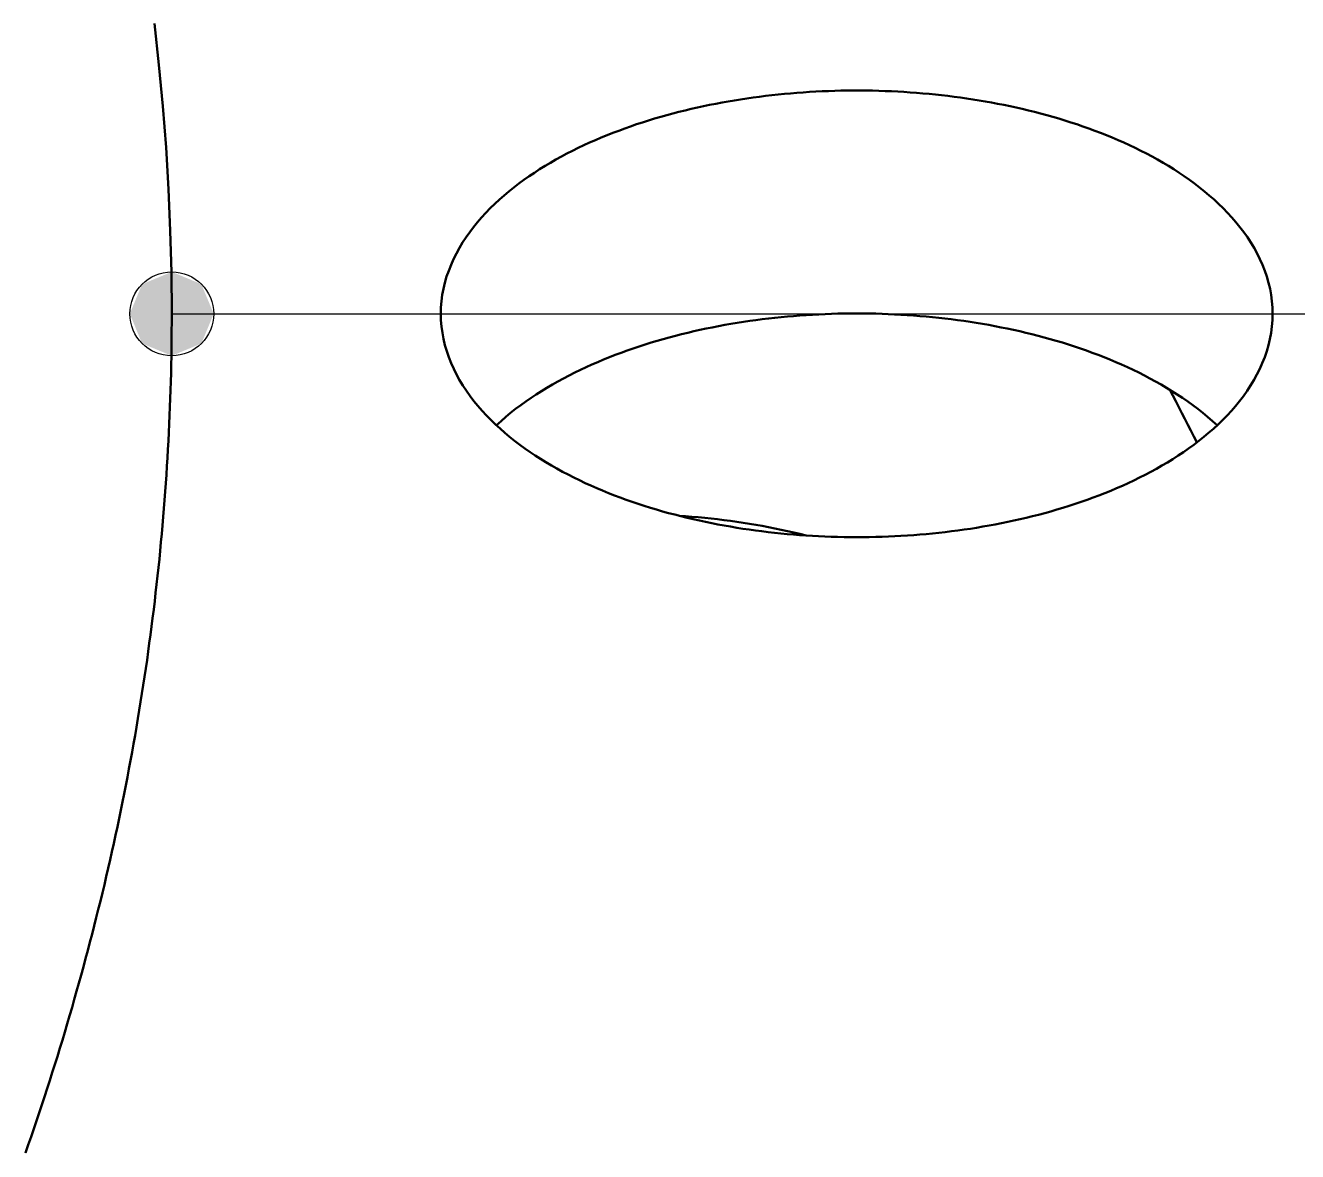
# Model space of a CAD drawing. Header units: millimetres. Extents: x 0 to 841, y 0 to 594.
# Drawn here: x 493.25 to 517.52, y 339.38 to 360.86 of the extents above; entities that cross this region are included whole.
import ezdxf

# ---------------------------------------------------------------- set-up
doc = ezdxf.new("R2010")
doc.units = ezdxf.units.MM
for name, color, linetype, lineweight in [('ACH', 7, 'CONTINUOUS', 13), ('COTA', 7, 'CONTINUOUS', 25), ('FINA', 7, 'CONTINUOUS', 25), ('VIS', 7, 'CONTINUOUS', 50)]:
    doc.layers.add(name, color=color, linetype=linetype, lineweight=lineweight)

msp = doc.modelspace()

# ---------------------------------------------------------------- hatches: boundary and pattern name
at = {"layer": 'ACH'}
h = msp.add_hatch(color=7, dxfattribs=at)
h.dxf.hatch_style = 1
h.paths.add_polyline_path([(496.842, 355.356), (496.607, 355.921), (496.042, 356.156), (495.476, 355.921), (495.242, 355.356), (495.476, 354.79), (496.042, 354.556), (496.607, 354.79)])

# ---------------------------------------------------------------- linework, layer by layer
at = {"layer": 'COTA'}
msp.add_line((496.042, 355.356), (527.176, 355.356), dxfattribs=at)
msp.add_circle((496.042, 355.356), 0.8, dxfattribs=at)
at = {"layer": 'FINA'}
for points in [[(496.042, 355.356), (496.035, 356.148), (496.014, 356.941), (495.98, 357.733), (495.933, 358.525), (495.872, 359.315), (495.798, 360.104), (495.71, 360.892)], [(496.042, 355.356), (496.035, 356.148), (496.014, 356.941), (495.98, 357.733), (495.933, 358.525), (495.872, 359.315), (495.798, 360.104), (495.71, 360.892)], [(501.175, 355.356), (501.178, 355.476), (501.188, 355.596), (501.203, 355.715), (501.225, 355.833), (501.253, 355.95), (501.286, 356.065), (501.325, 356.179), (501.369, 356.291), (501.418, 356.401), (501.471, 356.508), (501.529, 356.614), (501.591, 356.717), (501.657, 356.817), (501.726, 356.915), (501.799, 357.011), (501.875, 357.104), (501.953, 357.195), (502.034, 357.284), (502.118, 357.37), (502.204, 357.454), (502.293, 357.535), (502.383, 357.615), (502.475, 357.692), (502.569, 357.767), (502.664, 357.84), (502.761, 357.911), (502.86, 357.98), (502.959, 358.047), (503.06, 358.112), (503.163, 358.176), (503.266, 358.237), (503.37, 358.297), (503.475, 358.355), (503.581, 358.411), (503.688, 358.466), (503.796, 358.519), (503.905, 358.571), (504.014, 358.621), (504.124, 358.669), (504.235, 358.717), (504.346, 358.762), (504.457, 358.806), (504.57, 358.849), (504.683, 358.891), (504.796, 358.931), (504.91, 358.97), (505.024, 359.007), (505.138, 359.043), (505.253, 359.078), (505.369, 359.112), (505.484, 359.145), (505.6, 359.176), (505.717, 359.206), (505.833, 359.235), (505.95, 359.263), (506.068, 359.29), (506.185, 359.315), (506.303, 359.34), (506.421, 359.363), (506.539, 359.386), (506.657, 359.407), (506.775, 359.427), (506.894, 359.446), (507.013, 359.464), (507.132, 359.481), (507.251, 359.497), (507.37, 359.512), (507.49, 359.526), (507.609, 359.538), (507.729, 359.55), (507.848, 359.561), (507.968, 359.571), (508.088, 359.58), (508.208, 359.588), (508.328, 359.595), (508.448, 359.6), (508.568, 359.605), (508.688, 359.609), (508.808, 359.612), (508.929, 359.614), (509.049, 359.615), (509.169, 359.615), (509.289, 359.614), (509.409, 359.612), (509.529, 359.609), (509.65, 359.605), (509.77, 359.6), (509.89, 359.595), (510.01, 359.588), (510.13, 359.58), (510.249, 359.571), (510.369, 359.561), (510.489, 359.55), (510.609, 359.538), (510.728, 359.526), (510.847, 359.512), (510.967, 359.497), (511.086, 359.481), (511.205, 359.464), (511.324, 359.446), (511.442, 359.427), (511.561, 359.407), (511.679, 359.386), (511.797, 359.363), (511.915, 359.34), (512.033, 359.315), (512.15, 359.29), (512.267, 359.263), (512.384, 359.235), (512.501, 359.206), (512.617, 359.176), (512.733, 359.145), (512.849, 359.112), (512.964, 359.078), (513.079, 359.043), (513.194, 359.007), (513.308, 358.97), (513.422, 358.931), (513.535, 358.891), (513.648, 358.849), (513.76, 358.806), (513.872, 358.762), (513.983, 358.717), (514.094, 358.669), (514.204, 358.621), (514.313, 358.571), (514.421, 358.519), (514.529, 358.466), (514.636, 358.411), (514.742, 358.355), (514.848, 358.297), (514.952, 358.237), (515.055, 358.176), (515.157, 358.112), (515.258, 358.047), (515.358, 357.98), (515.456, 357.911), (515.553, 357.84), (515.649, 357.767), (515.743, 357.692), (515.835, 357.615), (515.925, 357.535), (516.013, 357.454), (516.099, 357.37), (516.183, 357.284), (516.265, 357.195), (516.343, 357.104), (516.419, 357.011), (516.492, 356.915), (516.561, 356.817), (516.627, 356.717), (516.689, 356.614), (516.747, 356.508), (516.8, 356.401), (516.849, 356.291), (516.893, 356.179), (516.932, 356.065), (516.965, 355.95), (516.993, 355.833), (517.014, 355.715), (517.03, 355.596), (517.039, 355.476), (517.043, 355.356)], [(493.251, 339.354), (493.304, 339.507), (493.357, 339.659), (493.41, 339.812), (493.462, 339.965), (493.513, 340.119), (493.564, 340.272), (493.615, 340.425), (493.665, 340.579), (493.714, 340.733), (493.763, 340.887), (493.812, 341.041), (493.86, 341.195), (493.908, 341.35), (493.955, 341.504), (494.002, 341.659), (494.048, 341.814), (494.093, 341.969), (494.139, 342.124), (494.183, 342.279), (494.227, 342.435), (494.271, 342.59), (494.314, 342.746), (494.357, 342.902), (494.399, 343.058), (494.441, 343.214), (494.482, 343.37), (494.522, 343.527), (494.563, 343.683), (494.602, 343.84), (494.641, 343.997), (494.68, 344.153), (494.718, 344.311), (494.756, 344.468), (494.793, 344.625), (494.829, 344.782), (494.865, 344.94), (494.901, 345.098), (494.935, 345.255), (494.97, 345.413), (495.004, 345.571), (495.037, 345.729), (495.07, 345.888), (495.102, 346.046), (495.134, 346.204), (495.165, 346.363), (495.196, 346.522), (495.226, 346.68), (495.256, 346.839), (495.285, 346.998), (495.314, 347.157), (495.342, 347.316), (495.369, 347.476), (495.396, 347.635), (495.423, 347.794), (495.448, 347.954), (495.474, 348.113), (495.499, 348.273), (495.523, 348.433), (495.547, 348.593), (495.57, 348.753), (495.592, 348.913), (495.614, 349.073), (495.636, 349.233), (495.657, 349.393), (495.677, 349.553), (495.697, 349.714), (495.717, 349.874), (495.735, 350.035), (495.754, 350.195), (495.771, 350.356), (495.788, 350.517), (495.805, 350.677), (495.821, 350.838), (495.836, 350.999), (495.851, 351.16), (495.866, 351.321), (495.879, 351.482), (495.893, 351.643), (495.905, 351.804), (495.917, 351.965), (495.929, 352.126), (495.94, 352.288), (495.95, 352.449), (495.96, 352.61), (495.969, 352.771), (495.978, 352.933), (495.986, 353.094), (495.994, 353.256), (496.001, 353.417), (496.007, 353.579), (496.013, 353.74), (496.019, 353.902), (496.023, 354.063), (496.028, 354.225), (496.031, 354.386), (496.034, 354.548), (496.037, 354.709), (496.039, 354.871), (496.04, 355.032), (496.041, 355.194), (496.042, 355.356)], [(493.251, 339.354), (493.304, 339.507), (493.357, 339.659), (493.41, 339.812), (493.462, 339.965), (493.513, 340.119), (493.564, 340.272), (493.615, 340.425), (493.665, 340.579), (493.714, 340.733), (493.763, 340.887), (493.812, 341.041), (493.86, 341.195), (493.908, 341.35), (493.955, 341.504), (494.002, 341.659), (494.048, 341.814), (494.093, 341.969), (494.139, 342.124), (494.183, 342.279), (494.227, 342.435), (494.271, 342.59), (494.314, 342.746), (494.357, 342.902), (494.399, 343.058), (494.441, 343.214), (494.482, 343.37), (494.522, 343.527), (494.563, 343.683), (494.602, 343.84), (494.641, 343.997), (494.68, 344.153), (494.718, 344.311), (494.756, 344.468), (494.793, 344.625), (494.829, 344.782), (494.865, 344.94), (494.901, 345.098), (494.935, 345.255), (494.97, 345.413), (495.004, 345.571), (495.037, 345.729), (495.07, 345.888), (495.102, 346.046), (495.134, 346.204), (495.165, 346.363), (495.196, 346.522), (495.226, 346.68), (495.256, 346.839), (495.285, 346.998), (495.314, 347.157), (495.342, 347.316), (495.369, 347.476), (495.396, 347.635), (495.423, 347.794), (495.448, 347.954), (495.474, 348.113), (495.499, 348.273), (495.523, 348.433), (495.547, 348.593), (495.57, 348.753), (495.592, 348.913), (495.614, 349.073), (495.636, 349.233), (495.657, 349.393), (495.677, 349.553), (495.697, 349.714), (495.717, 349.874), (495.735, 350.035), (495.754, 350.195), (495.771, 350.356), (495.788, 350.517), (495.805, 350.677), (495.821, 350.838), (495.836, 350.999), (495.851, 351.16), (495.866, 351.321), (495.879, 351.482), (495.893, 351.643), (495.905, 351.804), (495.917, 351.965), (495.929, 352.126), (495.94, 352.288), (495.95, 352.449), (495.96, 352.61), (495.969, 352.771), (495.978, 352.933), (495.986, 353.094), (495.994, 353.256), (496.001, 353.417), (496.007, 353.579), (496.013, 353.74), (496.019, 353.902), (496.023, 354.063), (496.028, 354.225), (496.031, 354.386), (496.034, 354.548), (496.037, 354.709), (496.039, 354.871), (496.04, 355.032), (496.041, 355.194), (496.042, 355.356)], [(496.042, 355.356), (496.042, 355.356)], [(514.719, 352.344), (514.612, 352.287), (514.504, 352.233), (514.395, 352.18), (514.286, 352.128), (514.176, 352.078), (514.065, 352.03), (513.954, 351.983), (513.842, 351.937), (513.729, 351.893), (513.616, 351.85), (513.502, 351.809), (513.388, 351.769), (513.274, 351.73), (513.159, 351.693), (513.043, 351.657), (512.928, 351.622), (512.811, 351.588), (512.695, 351.556), (512.578, 351.525), (512.461, 351.495), (512.344, 351.466), (512.226, 351.439), (512.108, 351.412), (511.99, 351.387), (511.871, 351.363), (511.752, 351.34), (511.634, 351.318), (511.514, 351.297), (511.395, 351.277), (511.276, 351.258), (511.156, 351.24), (511.036, 351.224), (510.916, 351.208), (510.796, 351.194), (510.676, 351.18), (510.556, 351.168), (510.436, 351.156), (510.315, 351.146), (510.195, 351.136), (510.074, 351.128), (509.953, 351.12), (509.833, 351.114), (509.712, 351.108), (509.591, 351.104), (509.47, 351.101), (509.349, 351.098), (509.228, 351.097), (509.107, 351.096), (508.987, 351.097), (508.866, 351.098), (508.745, 351.101), (508.624, 351.104), (508.503, 351.109), (508.382, 351.114), (508.262, 351.12), (508.141, 351.128), (508.02, 351.136), (507.9, 351.146), (507.779, 351.156), (507.659, 351.168), (507.539, 351.18), (507.418, 351.194), (507.298, 351.208), (507.179, 351.224), (507.059, 351.241), (506.939, 351.258), (506.82, 351.277), (506.7, 351.297), (506.581, 351.318), (506.462, 351.34), (506.344, 351.363), (506.225, 351.387), (506.107, 351.413), (505.989, 351.439), (505.871, 351.467), (505.754, 351.496), (505.637, 351.526), (505.52, 351.557), (505.404, 351.589), (505.287, 351.623), (505.172, 351.658), (505.056, 351.694), (504.941, 351.731), (504.827, 351.77), (504.713, 351.81), (504.599, 351.851), (504.486, 351.894), (504.373, 351.938), (504.261, 351.984), (504.15, 352.031), (504.039, 352.079), (503.929, 352.129), (503.82, 352.181), (503.711, 352.234), (503.603, 352.289), (503.496, 352.345), (503.39, 352.403), (503.285, 352.463), (503.181, 352.525), (503.078, 352.588), (502.976, 352.653), (502.876, 352.72), (502.777, 352.789), (502.679, 352.86), (502.583, 352.934), (502.488, 353.009), (502.395, 353.086), (502.304, 353.166), (502.215, 353.248), (502.128, 353.332), (502.043, 353.418), (501.961, 353.507), (501.882, 353.598), (501.806, 353.692), (501.732, 353.788), (501.662, 353.886), (501.596, 353.987), (501.533, 354.091), (501.475, 354.197), (501.42, 354.305), (501.371, 354.415), (501.327, 354.527), (501.287, 354.642), (501.254, 354.758), (501.226, 354.876), (501.204, 354.994), (501.188, 355.114), (501.178, 355.235), (501.175, 355.356)], [(502.234, 353.23), (502.323, 353.311), (502.414, 353.389), (502.507, 353.466), (502.602, 353.541), (502.698, 353.613), (502.796, 353.684), (502.895, 353.752), (502.996, 353.819), (503.097, 353.883), (503.2, 353.946), (503.304, 354.007), (503.409, 354.066), (503.515, 354.124), (503.622, 354.18), (503.729, 354.234), (503.838, 354.287), (503.947, 354.338), (504.056, 354.388), (504.167, 354.436), (504.278, 354.482), (504.39, 354.528), (504.502, 354.571), (504.615, 354.614), (504.728, 354.655), (504.842, 354.695), (504.956, 354.733), (505.071, 354.77), (505.186, 354.806), (505.301, 354.84), (505.417, 354.874), (505.533, 354.906), (505.65, 354.937), (505.766, 354.967), (505.884, 354.995), (506.001, 355.023), (506.118, 355.049), (506.236, 355.074), (506.354, 355.098), (506.473, 355.121), (506.591, 355.143), (506.71, 355.164), (506.829, 355.183), (506.948, 355.202), (507.067, 355.22), (507.186, 355.236), (507.306, 355.252), (507.426, 355.266), (507.545, 355.28), (507.665, 355.292), (507.785, 355.303), (507.905, 355.314), (508.025, 355.323), (508.146, 355.332), (508.266, 355.339), (508.386, 355.345), (508.507, 355.351), (508.627, 355.355), (508.747, 355.359), (508.868, 355.361), (508.988, 355.363), (509.109, 355.363), (509.229, 355.363), (509.35, 355.361), (509.47, 355.359), (509.591, 355.355), (509.711, 355.351), (509.832, 355.345), (509.952, 355.339), (510.072, 355.332), (510.192, 355.323), (510.313, 355.314), (510.433, 355.303), (510.553, 355.292), (510.672, 355.28), (510.792, 355.266), (510.912, 355.252), (511.031, 355.236), (511.151, 355.22), (511.27, 355.202), (511.389, 355.183), (511.508, 355.164), (511.627, 355.143), (511.745, 355.121), (511.863, 355.098), (511.981, 355.074), (512.099, 355.049), (512.217, 355.023), (512.334, 354.995), (512.451, 354.967), (512.568, 354.937), (512.684, 354.906), (512.801, 354.874), (512.916, 354.84), (513.032, 354.806), (513.147, 354.77), (513.262, 354.733), (513.376, 354.695), (513.49, 354.655), (513.603, 354.614), (513.716, 354.571), (513.828, 354.528), (513.94, 354.482), (514.051, 354.436), (514.161, 354.388), (514.271, 354.338), (514.38, 354.287), (514.489, 354.234), (514.596, 354.18), (514.703, 354.124), (514.809, 354.066), (514.914, 354.007), (515.018, 353.946), (515.12, 353.883), (515.222, 353.819), (515.322, 353.752), (515.422, 353.684), (515.519, 353.613), (515.616, 353.541), (515.71, 353.466), (515.803, 353.389), (515.894, 353.311), (515.984, 353.23)], [(517.043, 355.356), (517.039, 355.235), (517.03, 355.114), (517.014, 354.994), (516.992, 354.875), (516.964, 354.758), (516.93, 354.641), (516.891, 354.527), (516.846, 354.414), (516.797, 354.304), (516.743, 354.196), (516.684, 354.09), (516.622, 353.986), (516.555, 353.885), (516.485, 353.787), (516.411, 353.691), (516.335, 353.597), (516.255, 353.506), (516.173, 353.417), (516.089, 353.33), (516.002, 353.246), (515.912, 353.165), (515.821, 353.085), (515.728, 353.008), (515.634, 352.932), (515.537, 352.859), (515.439, 352.788), (515.34, 352.719), (515.239, 352.652), (515.137, 352.587), (515.034, 352.523), (514.93, 352.462), (514.825, 352.402), (514.719, 352.344)], [(515.599, 352.906), (515.542, 353.017), (515.485, 353.129), (515.427, 353.241), (515.37, 353.353), (515.312, 353.464), (515.254, 353.576), (515.196, 353.687), (515.137, 353.798), (515.079, 353.909)], [(505.72, 351.504), (505.842, 351.496), (505.965, 351.486), (506.087, 351.475), (506.21, 351.464), (506.332, 351.451), (506.454, 351.437), (506.576, 351.422), (506.698, 351.406), (506.82, 351.389), (506.941, 351.371), (507.062, 351.352), (507.184, 351.332), (507.305, 351.31), (507.426, 351.288), (507.546, 351.264), (507.666, 351.239), (507.787, 351.213), (507.906, 351.186), (508.026, 351.157), (508.145, 351.128)]]:
    msp.add_lwpolyline(points, dxfattribs=at)
at = {"layer": 'VIS'}
for points in [[(496.042, 355.356), (496.035, 356.148), (496.014, 356.941), (495.98, 357.733), (495.933, 358.525), (495.872, 359.315), (495.798, 360.104), (495.71, 360.892)], [(496.042, 355.356), (496.035, 356.148), (496.014, 356.941), (495.98, 357.733), (495.933, 358.525), (495.872, 359.315), (495.798, 360.104), (495.71, 360.892)], [(501.175, 355.356), (501.178, 355.476), (501.188, 355.596), (501.203, 355.715), (501.225, 355.833), (501.253, 355.95), (501.286, 356.065), (501.325, 356.179), (501.369, 356.291), (501.418, 356.401), (501.471, 356.508), (501.529, 356.614), (501.591, 356.717), (501.657, 356.817), (501.726, 356.915), (501.799, 357.011), (501.875, 357.104), (501.953, 357.195), (502.034, 357.284), (502.118, 357.37), (502.204, 357.454), (502.293, 357.535), (502.383, 357.615), (502.475, 357.692), (502.569, 357.767), (502.664, 357.84), (502.761, 357.911), (502.86, 357.98), (502.959, 358.047), (503.06, 358.112), (503.163, 358.176), (503.266, 358.237), (503.37, 358.297), (503.475, 358.355), (503.581, 358.411), (503.688, 358.466), (503.796, 358.519), (503.905, 358.571), (504.014, 358.621), (504.124, 358.669), (504.235, 358.717), (504.346, 358.762), (504.457, 358.806), (504.57, 358.849), (504.683, 358.891), (504.796, 358.931), (504.91, 358.97), (505.024, 359.007), (505.138, 359.043), (505.253, 359.078), (505.369, 359.112), (505.484, 359.145), (505.6, 359.176), (505.717, 359.206), (505.833, 359.235), (505.95, 359.263), (506.068, 359.29), (506.185, 359.315), (506.303, 359.34), (506.421, 359.363), (506.539, 359.386), (506.657, 359.407), (506.775, 359.427), (506.894, 359.446), (507.013, 359.464), (507.132, 359.481), (507.251, 359.497), (507.37, 359.512), (507.49, 359.526), (507.609, 359.538), (507.729, 359.55), (507.848, 359.561), (507.968, 359.571), (508.088, 359.58), (508.208, 359.588), (508.328, 359.595), (508.448, 359.6), (508.568, 359.605), (508.688, 359.609), (508.808, 359.612), (508.929, 359.614), (509.049, 359.615), (509.169, 359.615), (509.289, 359.614), (509.409, 359.612), (509.529, 359.609), (509.65, 359.605), (509.77, 359.6), (509.89, 359.595), (510.01, 359.588), (510.13, 359.58), (510.249, 359.571), (510.369, 359.561), (510.489, 359.55), (510.609, 359.538), (510.728, 359.526), (510.847, 359.512), (510.967, 359.497), (511.086, 359.481), (511.205, 359.464), (511.324, 359.446), (511.442, 359.427), (511.561, 359.407), (511.679, 359.386), (511.797, 359.363), (511.915, 359.34), (512.033, 359.315), (512.15, 359.29), (512.267, 359.263), (512.384, 359.235), (512.501, 359.206), (512.617, 359.176), (512.733, 359.145), (512.849, 359.112), (512.964, 359.078), (513.079, 359.043), (513.194, 359.007), (513.308, 358.97), (513.422, 358.931), (513.535, 358.891), (513.648, 358.849), (513.76, 358.806), (513.872, 358.762), (513.983, 358.717), (514.094, 358.669), (514.204, 358.621), (514.313, 358.571), (514.421, 358.519), (514.529, 358.466), (514.636, 358.411), (514.742, 358.355), (514.848, 358.297), (514.952, 358.237), (515.055, 358.176), (515.157, 358.112), (515.258, 358.047), (515.358, 357.98), (515.456, 357.911), (515.553, 357.84), (515.649, 357.767), (515.743, 357.692), (515.835, 357.615), (515.925, 357.535), (516.013, 357.454), (516.099, 357.37), (516.183, 357.284), (516.265, 357.195), (516.343, 357.104), (516.419, 357.011), (516.492, 356.915), (516.561, 356.817), (516.627, 356.717), (516.689, 356.614), (516.747, 356.508), (516.8, 356.401), (516.849, 356.291), (516.893, 356.179), (516.932, 356.065), (516.965, 355.95), (516.993, 355.833), (517.014, 355.715), (517.03, 355.596), (517.039, 355.476), (517.043, 355.356)], [(493.251, 339.354), (493.304, 339.507), (493.357, 339.659), (493.41, 339.812), (493.462, 339.965), (493.513, 340.119), (493.564, 340.272), (493.615, 340.425), (493.665, 340.579), (493.714, 340.733), (493.763, 340.887), (493.812, 341.041), (493.86, 341.195), (493.908, 341.35), (493.955, 341.504), (494.002, 341.659), (494.048, 341.814), (494.093, 341.969), (494.139, 342.124), (494.183, 342.279), (494.227, 342.435), (494.271, 342.59), (494.314, 342.746), (494.357, 342.902), (494.399, 343.058), (494.441, 343.214), (494.482, 343.37), (494.522, 343.527), (494.563, 343.683), (494.602, 343.84), (494.641, 343.997), (494.68, 344.153), (494.718, 344.311), (494.756, 344.468), (494.793, 344.625), (494.829, 344.782), (494.865, 344.94), (494.901, 345.098), (494.935, 345.255), (494.97, 345.413), (495.004, 345.571), (495.037, 345.729), (495.07, 345.888), (495.102, 346.046), (495.134, 346.204), (495.165, 346.363), (495.196, 346.522), (495.226, 346.68), (495.256, 346.839), (495.285, 346.998), (495.314, 347.157), (495.342, 347.316), (495.369, 347.476), (495.396, 347.635), (495.423, 347.794), (495.448, 347.954), (495.474, 348.113), (495.499, 348.273), (495.523, 348.433), (495.547, 348.593), (495.57, 348.753), (495.592, 348.913), (495.614, 349.073), (495.636, 349.233), (495.657, 349.393), (495.677, 349.553), (495.697, 349.714), (495.717, 349.874), (495.735, 350.035), (495.754, 350.195), (495.771, 350.356), (495.788, 350.517), (495.805, 350.677), (495.821, 350.838), (495.836, 350.999), (495.851, 351.16), (495.866, 351.321), (495.879, 351.482), (495.893, 351.643), (495.905, 351.804), (495.917, 351.965), (495.929, 352.126), (495.94, 352.288), (495.95, 352.449), (495.96, 352.61), (495.969, 352.771), (495.978, 352.933), (495.986, 353.094), (495.994, 353.256), (496.001, 353.417), (496.007, 353.579), (496.013, 353.74), (496.019, 353.902), (496.023, 354.063), (496.028, 354.225), (496.031, 354.386), (496.034, 354.548), (496.037, 354.709), (496.039, 354.871), (496.04, 355.032), (496.041, 355.194), (496.042, 355.356)], [(493.251, 339.354), (493.304, 339.507), (493.357, 339.659), (493.41, 339.812), (493.462, 339.965), (493.513, 340.119), (493.564, 340.272), (493.615, 340.425), (493.665, 340.579), (493.714, 340.733), (493.763, 340.887), (493.812, 341.041), (493.86, 341.195), (493.908, 341.35), (493.955, 341.504), (494.002, 341.659), (494.048, 341.814), (494.093, 341.969), (494.139, 342.124), (494.183, 342.279), (494.227, 342.435), (494.271, 342.59), (494.314, 342.746), (494.357, 342.902), (494.399, 343.058), (494.441, 343.214), (494.482, 343.37), (494.522, 343.527), (494.563, 343.683), (494.602, 343.84), (494.641, 343.997), (494.68, 344.153), (494.718, 344.311), (494.756, 344.468), (494.793, 344.625), (494.829, 344.782), (494.865, 344.94), (494.901, 345.098), (494.935, 345.255), (494.97, 345.413), (495.004, 345.571), (495.037, 345.729), (495.07, 345.888), (495.102, 346.046), (495.134, 346.204), (495.165, 346.363), (495.196, 346.522), (495.226, 346.68), (495.256, 346.839), (495.285, 346.998), (495.314, 347.157), (495.342, 347.316), (495.369, 347.476), (495.396, 347.635), (495.423, 347.794), (495.448, 347.954), (495.474, 348.113), (495.499, 348.273), (495.523, 348.433), (495.547, 348.593), (495.57, 348.753), (495.592, 348.913), (495.614, 349.073), (495.636, 349.233), (495.657, 349.393), (495.677, 349.553), (495.697, 349.714), (495.717, 349.874), (495.735, 350.035), (495.754, 350.195), (495.771, 350.356), (495.788, 350.517), (495.805, 350.677), (495.821, 350.838), (495.836, 350.999), (495.851, 351.16), (495.866, 351.321), (495.879, 351.482), (495.893, 351.643), (495.905, 351.804), (495.917, 351.965), (495.929, 352.126), (495.94, 352.288), (495.95, 352.449), (495.96, 352.61), (495.969, 352.771), (495.978, 352.933), (495.986, 353.094), (495.994, 353.256), (496.001, 353.417), (496.007, 353.579), (496.013, 353.74), (496.019, 353.902), (496.023, 354.063), (496.028, 354.225), (496.031, 354.386), (496.034, 354.548), (496.037, 354.709), (496.039, 354.871), (496.04, 355.032), (496.041, 355.194), (496.042, 355.356)], [(496.042, 355.356), (496.042, 355.356)], [(514.719, 352.344), (514.612, 352.287), (514.504, 352.233), (514.395, 352.18), (514.286, 352.128), (514.176, 352.078), (514.065, 352.03), (513.954, 351.983), (513.842, 351.937), (513.729, 351.893), (513.616, 351.85), (513.502, 351.809), (513.388, 351.769), (513.274, 351.73), (513.159, 351.693), (513.043, 351.657), (512.928, 351.622), (512.811, 351.588), (512.695, 351.556), (512.578, 351.525), (512.461, 351.495), (512.344, 351.466), (512.226, 351.439), (512.108, 351.412), (511.99, 351.387), (511.871, 351.363), (511.752, 351.34), (511.634, 351.318), (511.514, 351.297), (511.395, 351.277), (511.276, 351.258), (511.156, 351.24), (511.036, 351.224), (510.916, 351.208), (510.796, 351.194), (510.676, 351.18), (510.556, 351.168), (510.436, 351.156), (510.315, 351.146), (510.195, 351.136), (510.074, 351.128), (509.953, 351.12), (509.833, 351.114), (509.712, 351.108), (509.591, 351.104), (509.47, 351.101), (509.349, 351.098), (509.228, 351.097), (509.107, 351.096), (508.987, 351.097), (508.866, 351.098), (508.745, 351.101), (508.624, 351.104), (508.503, 351.109), (508.382, 351.114), (508.262, 351.12), (508.141, 351.128), (508.02, 351.136), (507.9, 351.146), (507.779, 351.156), (507.659, 351.168), (507.539, 351.18), (507.418, 351.194), (507.298, 351.208), (507.179, 351.224), (507.059, 351.241), (506.939, 351.258), (506.82, 351.277), (506.7, 351.297), (506.581, 351.318), (506.462, 351.34), (506.344, 351.363), (506.225, 351.387), (506.107, 351.413), (505.989, 351.439), (505.871, 351.467), (505.754, 351.496), (505.637, 351.526), (505.52, 351.557), (505.404, 351.589), (505.287, 351.623), (505.172, 351.658), (505.056, 351.694), (504.941, 351.731), (504.827, 351.77), (504.713, 351.81), (504.599, 351.851), (504.486, 351.894), (504.373, 351.938), (504.261, 351.984), (504.15, 352.031), (504.039, 352.079), (503.929, 352.129), (503.82, 352.181), (503.711, 352.234), (503.603, 352.289), (503.496, 352.345), (503.39, 352.403), (503.285, 352.463), (503.181, 352.525), (503.078, 352.588), (502.976, 352.653), (502.876, 352.72), (502.777, 352.789), (502.679, 352.86), (502.583, 352.934), (502.488, 353.009), (502.395, 353.086), (502.304, 353.166), (502.215, 353.248), (502.128, 353.332), (502.043, 353.418), (501.961, 353.507), (501.882, 353.598), (501.806, 353.692), (501.732, 353.788), (501.662, 353.886), (501.596, 353.987), (501.533, 354.091), (501.475, 354.197), (501.42, 354.305), (501.371, 354.415), (501.327, 354.527), (501.287, 354.642), (501.254, 354.758), (501.226, 354.876), (501.204, 354.994), (501.188, 355.114), (501.178, 355.235), (501.175, 355.356)], [(502.234, 353.23), (502.323, 353.311), (502.414, 353.389), (502.507, 353.466), (502.602, 353.541), (502.698, 353.613), (502.796, 353.684), (502.895, 353.752), (502.996, 353.819), (503.097, 353.883), (503.2, 353.946), (503.304, 354.007), (503.409, 354.066), (503.515, 354.124), (503.622, 354.18), (503.729, 354.234), (503.838, 354.287), (503.947, 354.338), (504.056, 354.388), (504.167, 354.436), (504.278, 354.482), (504.39, 354.528), (504.502, 354.571), (504.615, 354.614), (504.728, 354.655), (504.842, 354.695), (504.956, 354.733), (505.071, 354.77), (505.186, 354.806), (505.301, 354.84), (505.417, 354.874), (505.533, 354.906), (505.65, 354.937), (505.766, 354.967), (505.884, 354.995), (506.001, 355.023), (506.118, 355.049), (506.236, 355.074), (506.354, 355.098), (506.473, 355.121), (506.591, 355.143), (506.71, 355.164), (506.829, 355.183), (506.948, 355.202), (507.067, 355.22), (507.186, 355.236), (507.306, 355.252), (507.426, 355.266), (507.545, 355.28), (507.665, 355.292), (507.785, 355.303), (507.905, 355.314), (508.025, 355.323), (508.146, 355.332), (508.266, 355.339), (508.386, 355.345), (508.507, 355.351), (508.627, 355.355), (508.747, 355.359), (508.868, 355.361), (508.988, 355.363), (509.109, 355.363), (509.229, 355.363), (509.35, 355.361), (509.47, 355.359), (509.591, 355.355), (509.711, 355.351), (509.832, 355.345), (509.952, 355.339), (510.072, 355.332), (510.192, 355.323), (510.313, 355.314), (510.433, 355.303), (510.553, 355.292), (510.672, 355.28), (510.792, 355.266), (510.912, 355.252), (511.031, 355.236), (511.151, 355.22), (511.27, 355.202), (511.389, 355.183), (511.508, 355.164), (511.627, 355.143), (511.745, 355.121), (511.863, 355.098), (511.981, 355.074), (512.099, 355.049), (512.217, 355.023), (512.334, 354.995), (512.451, 354.967), (512.568, 354.937), (512.684, 354.906), (512.801, 354.874), (512.916, 354.84), (513.032, 354.806), (513.147, 354.77), (513.262, 354.733), (513.376, 354.695), (513.49, 354.655), (513.603, 354.614), (513.716, 354.571), (513.828, 354.528), (513.94, 354.482), (514.051, 354.436), (514.161, 354.388), (514.271, 354.338), (514.38, 354.287), (514.489, 354.234), (514.596, 354.18), (514.703, 354.124), (514.809, 354.066), (514.914, 354.007), (515.018, 353.946), (515.12, 353.883), (515.222, 353.819), (515.322, 353.752), (515.422, 353.684), (515.519, 353.613), (515.616, 353.541), (515.71, 353.466), (515.803, 353.389), (515.894, 353.311), (515.984, 353.23)], [(517.043, 355.356), (517.039, 355.235), (517.03, 355.114), (517.014, 354.994), (516.992, 354.875), (516.964, 354.758), (516.93, 354.641), (516.891, 354.527), (516.846, 354.414), (516.797, 354.304), (516.743, 354.196), (516.684, 354.09), (516.622, 353.986), (516.555, 353.885), (516.485, 353.787), (516.411, 353.691), (516.335, 353.597), (516.255, 353.506), (516.173, 353.417), (516.089, 353.33), (516.002, 353.246), (515.912, 353.165), (515.821, 353.085), (515.728, 353.008), (515.634, 352.932), (515.537, 352.859), (515.439, 352.788), (515.34, 352.719), (515.239, 352.652), (515.137, 352.587), (515.034, 352.523), (514.93, 352.462), (514.825, 352.402), (514.719, 352.344)], [(515.599, 352.906), (515.542, 353.017), (515.485, 353.129), (515.427, 353.241), (515.37, 353.353), (515.312, 353.464), (515.254, 353.576), (515.196, 353.687), (515.137, 353.798), (515.079, 353.909)], [(505.72, 351.504), (505.842, 351.496), (505.965, 351.486), (506.087, 351.475), (506.21, 351.464), (506.332, 351.451), (506.454, 351.437), (506.576, 351.422), (506.698, 351.406), (506.82, 351.389), (506.941, 351.371), (507.062, 351.352), (507.184, 351.332), (507.305, 351.31), (507.426, 351.288), (507.546, 351.264), (507.666, 351.239), (507.787, 351.213), (507.906, 351.186), (508.026, 351.157), (508.145, 351.128)]]:
    msp.add_lwpolyline(points, dxfattribs=at)

doc.saveas('drawing.dxf')
